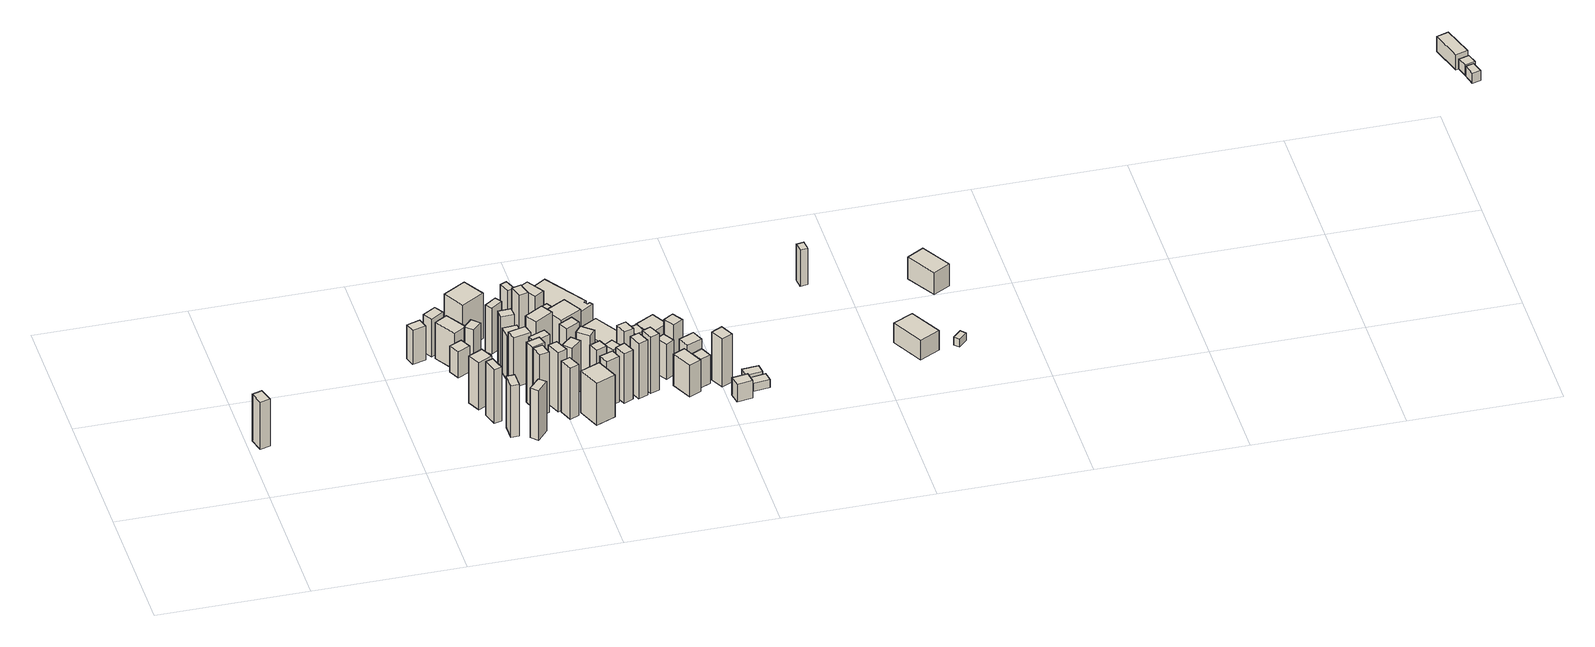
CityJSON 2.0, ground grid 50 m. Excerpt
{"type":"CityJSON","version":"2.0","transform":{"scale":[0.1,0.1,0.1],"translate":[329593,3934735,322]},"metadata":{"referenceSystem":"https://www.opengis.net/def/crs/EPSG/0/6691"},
"CityObjects":{
"building1":{"type":"Building","attributes":{"usage":"422","measuredHeight":18.9,"storeysAboveGround":1,"BuildingIDAttribute.prefecture":"14","BuildingIDAttribute.city":"14151","BuildingDetailAttribute.totalFloorArea":28.27,"BuildingDetailAttribute.buildingFootprintArea":28.27,"BuildingDetailAttribute.buildingStructureType":"601","BuildingDetailAttribute.buildingStructureOrgType":"1","BuildingDetailAttribute.orgUsage":"133","BuildingDetailAttribute.surveyYear":2015,"BuildingLandSlideRiskAttribute.description":"1","BuildingLandSlideRiskAttribute.areaType":"1"},"geometry":[{"type":"Solid","lod":"1","boundaries":[[[[0,1,2,3]],[[2,4,5,3]],[[1,6,4,2]],[[0,7,6,1]],[[3,5,7,0]],[[4,6,7,5]]]]}]},
"building2":{"type":"Building","attributes":{"measuredHeight":16.1,"BuildingIDAttribute.prefecture":"14","BuildingIDAttribute.city":"14151","BuildingDetailAttribute.surveyYear":2015,"BuildingLandSlideRiskAttribute.description":"1","BuildingLandSlideRiskAttribute.areaType":"1"},"geometry":[{"type":"Solid","lod":"1","boundaries":[[[[8,9,10,11]],[[10,12,13,11]],[[9,14,12,10]],[[8,15,14,9]],[[11,13,15,8]],[[12,14,15,13]]]]}]},
"building3":{"type":"Building","attributes":{"measuredHeight":23.1,"BuildingIDAttribute.prefecture":"14","BuildingIDAttribute.city":"14151","BuildingDetailAttribute.surveyYear":2015,"BuildingLandSlideRiskAttribute.description":"1","BuildingLandSlideRiskAttribute.areaType":"1"},"geometry":[{"type":"Solid","lod":"1","boundaries":[[[[16,17,18,19]],[[18,20,21,19]],[[17,22,20,18]],[[16,23,22,17]],[[19,21,23,16]],[[20,22,23,21]]]]}]},
"building4":{"type":"Building","attributes":{"usage":"422","measuredHeight":21.6,"storeysAboveGround":1,"BuildingIDAttribute.prefecture":"14","BuildingIDAttribute.city":"14151","BuildingDetailAttribute.totalFloorArea":12.16,"BuildingDetailAttribute.buildingFootprintArea":12.16,"BuildingDetailAttribute.buildingStructureType":"601","BuildingDetailAttribute.buildingStructureOrgType":"1","BuildingDetailAttribute.orgUsage":"133","BuildingDetailAttribute.surveyYear":2015,"BuildingLandSlideRiskAttribute.description":"1","BuildingLandSlideRiskAttribute.areaType":"1"},"geometry":[{"type":"Solid","lod":"1","boundaries":[[[[24,25,26,27]],[[26,28,29,27]],[[25,30,28,26]],[[24,31,30,25]],[[27,29,31,24]],[[28,30,31,29]]]]}]},
"building5":{"type":"Building","attributes":{"measuredHeight":18.6,"BuildingIDAttribute.prefecture":"14","BuildingIDAttribute.city":"14151","BuildingDetailAttribute.surveyYear":2015,"BuildingLandSlideRiskAttribute.description":"1","BuildingLandSlideRiskAttribute.areaType":"1"},"geometry":[{"type":"Solid","lod":"1","boundaries":[[[[32,33,34,35]],[[34,36,37,35]],[[33,38,36,34]],[[32,39,38,33]],[[35,37,39,32]],[[36,38,39,37]]]]}]},
"building6":{"type":"Building","attributes":{"usage":"422","measuredHeight":15.6,"storeysAboveGround":1,"BuildingIDAttribute.prefecture":"14","BuildingIDAttribute.city":"14151","BuildingDetailAttribute.totalFloorArea":14.81,"BuildingDetailAttribute.buildingFootprintArea":14.81,"BuildingDetailAttribute.buildingStructureType":"601","BuildingDetailAttribute.buildingStructureOrgType":"1","BuildingDetailAttribute.orgUsage":"133","BuildingDetailAttribute.surveyYear":2015,"BuildingLandSlideRiskAttribute.description":"1","BuildingLandSlideRiskAttribute.areaType":"1"},"geometry":[{"type":"Solid","lod":"1","boundaries":[[[[40,41,42,43]],[[42,44,45,43]],[[41,46,44,42]],[[40,47,46,41]],[[43,45,47,40]],[[44,46,47,45]]]]}]},
"building7":{"type":"Building","attributes":{"usage":"422","measuredHeight":14.9,"storeysAboveGround":1,"BuildingIDAttribute.prefecture":"14","BuildingIDAttribute.city":"14151","BuildingDetailAttribute.totalFloorArea":11.15,"BuildingDetailAttribute.buildingFootprintArea":11.15,"BuildingDetailAttribute.buildingStructureType":"601","BuildingDetailAttribute.buildingStructureOrgType":"1","BuildingDetailAttribute.orgUsage":"133","BuildingDetailAttribute.surveyYear":2015,"BuildingLandSlideRiskAttribute.description":"1","BuildingLandSlideRiskAttribute.areaType":"1"},"geometry":[{"type":"Solid","lod":"1","boundaries":[[[[48,49,50,51]],[[50,52,53,51]],[[49,54,52,50]],[[48,55,54,49]],[[51,53,55,48]],[[52,54,55,53]]]]}]},
"building8":{"type":"Building","attributes":{"usage":"422","measuredHeight":15.5,"storeysAboveGround":1,"BuildingIDAttribute.prefecture":"14","BuildingIDAttribute.city":"14151","BuildingDetailAttribute.totalFloorArea":34.22,"BuildingDetailAttribute.buildingFootprintArea":34.22,"BuildingDetailAttribute.buildingStructureType":"601","BuildingDetailAttribute.buildingStructureOrgType":"1","BuildingDetailAttribute.orgUsage":"133","BuildingDetailAttribute.surveyYear":2015,"BuildingLandSlideRiskAttribute.description":"1","BuildingLandSlideRiskAttribute.areaType":"1"},"geometry":[{"type":"Solid","lod":"1","boundaries":[[[[56,57,58,59]],[[58,60,61,59]],[[57,62,60,58]],[[56,63,62,57]],[[59,61,63,56]],[[60,62,63,61]]]]}]},
"building9":{"type":"Building","attributes":{"usage":"422","measuredHeight":20.6,"storeysAboveGround":1,"BuildingIDAttribute.prefecture":"14","BuildingIDAttribute.city":"14151","BuildingDetailAttribute.totalFloorArea":14.05,"BuildingDetailAttribute.buildingFootprintArea":14.05,"BuildingDetailAttribute.buildingStructureType":"601","BuildingDetailAttribute.buildingStructureOrgType":"1","BuildingDetailAttribute.orgUsage":"133","BuildingDetailAttribute.surveyYear":2015,"BuildingLandSlideRiskAttribute.description":"1","BuildingLandSlideRiskAttribute.areaType":"1"},"geometry":[{"type":"Solid","lod":"1","boundaries":[[[[64,65,66,67]],[[66,68,69,67]],[[65,70,68,66]],[[64,71,70,65]],[[67,69,71,64]],[[68,70,71,69]]]]}]},
"building10":{"type":"Building","attributes":{"usage":"422","measuredHeight":15.8,"storeysAboveGround":1,"BuildingIDAttribute.prefecture":"14","BuildingIDAttribute.city":"14151","BuildingDetailAttribute.totalFloorArea":12.27,"BuildingDetailAttribute.buildingFootprintArea":12.27,"BuildingDetailAttribute.buildingStructureType":"601","BuildingDetailAttribute.buildingStructureOrgType":"1","BuildingDetailAttribute.orgUsage":"133","BuildingDetailAttribute.surveyYear":2015,"BuildingLandSlideRiskAttribute.description":"1","BuildingLandSlideRiskAttribute.areaType":"1"},"geometry":[{"type":"Solid","lod":"1","boundaries":[[[[72,73,74,75]],[[74,76,77,75]],[[73,78,76,74]],[[72,79,78,73]],[[75,77,79,72]],[[76,78,79,77]]]]}]},
"building11":{"type":"Building","attributes":{"measuredHeight":23.4,"BuildingIDAttribute.prefecture":"14","BuildingIDAttribute.city":"14151","BuildingDetailAttribute.surveyYear":2015,"BuildingLandSlideRiskAttribute.description":"1","BuildingLandSlideRiskAttribute.areaType":"1"},"geometry":[{"type":"Solid","lod":"1","boundaries":[[[[80,81,82,83]],[[82,84,85,83]],[[81,86,84,82]],[[80,87,86,81]],[[83,85,87,80]],[[84,86,87,85]]]]}]},
"building12":{"type":"Building","attributes":{"measuredHeight":24.5,"BuildingIDAttribute.prefecture":"14","BuildingIDAttribute.city":"14151","BuildingDetailAttribute.surveyYear":2015,"BuildingLandSlideRiskAttribute.description":"1","BuildingLandSlideRiskAttribute.areaType":"1"},"geometry":[{"type":"Solid","lod":"1","boundaries":[[[[88,89,90,91]],[[90,92,93,91]],[[89,94,92,90]],[[88,95,94,89]],[[91,93,95,88]],[[92,94,95,93]]]]}]},
"building13":{"type":"Building","attributes":{"usage":"422","measuredHeight":22.4,"storeysAboveGround":1,"BuildingIDAttribute.prefecture":"14","BuildingIDAttribute.city":"14151","BuildingDetailAttribute.totalFloorArea":42.64,"BuildingDetailAttribute.buildingFootprintArea":42.64,"BuildingDetailAttribute.buildingStructureType":"601","BuildingDetailAttribute.buildingStructureOrgType":"1","BuildingDetailAttribute.orgUsage":"133","BuildingDetailAttribute.surveyYear":2015,"BuildingLandSlideRiskAttribute.description":"1","BuildingLandSlideRiskAttribute.areaType":"1"},"geometry":[{"type":"Solid","lod":"1","boundaries":[[[[96,97,98,99]],[[98,100,101,99]],[[97,102,100,98]],[[96,103,102,97]],[[99,101,103,96]],[[100,102,103,101]]]]}]},
"building14":{"type":"Building","attributes":{"measuredHeight":20.2,"BuildingIDAttribute.prefecture":"14","BuildingIDAttribute.city":"14151","BuildingDetailAttribute.surveyYear":2015,"BuildingLandSlideRiskAttribute.description":"1","BuildingLandSlideRiskAttribute.areaType":"1"},"geometry":[{"type":"Solid","lod":"1","boundaries":[[[[104,105,106,107]],[[106,108,109,107]],[[105,110,108,106]],[[104,111,110,105]],[[107,109,111,104]],[[108,110,111,109]]]]}]},
"building15":{"type":"Building","attributes":{"usage":"422","measuredHeight":19.6,"storeysAboveGround":1,"BuildingIDAttribute.prefecture":"14","BuildingIDAttribute.city":"14151","BuildingDetailAttribute.totalFloorArea":17.28,"BuildingDetailAttribute.buildingFootprintArea":17.28,"BuildingDetailAttribute.buildingStructureType":"601","BuildingDetailAttribute.buildingStructureOrgType":"1","BuildingDetailAttribute.orgUsage":"133","BuildingDetailAttribute.surveyYear":2015,"BuildingLandSlideRiskAttribute.description":"1","BuildingLandSlideRiskAttribute.areaType":"1"},"geometry":[{"type":"Solid","lod":"1","boundaries":[[[[112,113,114,115]],[[114,116,117,115]],[[113,118,116,114]],[[112,119,118,113]],[[115,117,119,112]],[[116,118,119,117]]]]}]},
"building16":{"type":"Building","attributes":{"measuredHeight":21.5,"BuildingIDAttribute.prefecture":"14","BuildingIDAttribute.city":"14151","BuildingDetailAttribute.surveyYear":2015,"BuildingLandSlideRiskAttribute.description":"1","BuildingLandSlideRiskAttribute.areaType":"1"},"geometry":[{"type":"Solid","lod":"1","boundaries":[[[[120,121,122,123]],[[122,124,125,123]],[[121,126,124,122]],[[120,127,126,121]],[[123,125,127,120]],[[124,126,127,125]]]]}]},
"building17":{"type":"Building","attributes":{"usage":"422","measuredHeight":23.4,"storeysAboveGround":1,"BuildingIDAttribute.prefecture":"14","BuildingIDAttribute.city":"14151","BuildingDetailAttribute.totalFloorArea":15.26,"BuildingDetailAttribute.buildingFootprintArea":15.26,"BuildingDetailAttribute.buildingStructureType":"601","BuildingDetailAttribute.buildingStructureOrgType":"1","BuildingDetailAttribute.orgUsage":"133","BuildingDetailAttribute.surveyYear":2015,"BuildingLandSlideRiskAttribute.description":"1","BuildingLandSlideRiskAttribute.areaType":"1"},"geometry":[{"type":"Solid","lod":"1","boundaries":[[[[128,129,130,131]],[[130,132,133,131]],[[129,134,132,130]],[[128,135,134,129]],[[131,133,135,128]],[[132,134,135,133]]]]}]},
"building18":{"type":"Building","attributes":{"measuredHeight":25,"BuildingIDAttribute.prefecture":"14","BuildingIDAttribute.city":"14151","BuildingDetailAttribute.surveyYear":2015,"BuildingLandSlideRiskAttribute.description":"1","BuildingLandSlideRiskAttribute.areaType":"1"},"geometry":[{"type":"Solid","lod":"1","boundaries":[[[[136,137,138,139]],[[138,140,141,139]],[[137,142,140,138]],[[136,143,142,137]],[[139,141,143,136]],[[140,142,143,141]]]]}]},
"building19":{"type":"Building","attributes":{"usage":"422","measuredHeight":18.8,"storeysAboveGround":1,"BuildingIDAttribute.prefecture":"14","BuildingIDAttribute.city":"14151","BuildingDetailAttribute.totalFloorArea":10.12,"BuildingDetailAttribute.buildingFootprintArea":10.12,"BuildingDetailAttribute.buildingStructureType":"601","BuildingDetailAttribute.buildingStructureOrgType":"1","BuildingDetailAttribute.orgUsage":"133","BuildingDetailAttribute.surveyYear":2015,"BuildingLandSlideRiskAttribute.description":"1","BuildingLandSlideRiskAttribute.areaType":"1"},"geometry":[{"type":"Solid","lod":"1","boundaries":[[[[144,145,146,147]],[[146,148,149,147]],[[145,150,148,146]],[[144,151,150,145]],[[147,149,151,144]],[[148,150,151,149]]]]}]},
"building20":{"type":"Building","attributes":{"usage":"422","measuredHeight":24.8,"storeysAboveGround":1,"BuildingIDAttribute.prefecture":"14","BuildingIDAttribute.city":"14151","BuildingDetailAttribute.totalFloorArea":13.05,"BuildingDetailAttribute.buildingFootprintArea":13.05,"BuildingDetailAttribute.buildingStructureType":"601","BuildingDetailAttribute.buildingStructureOrgType":"1","BuildingDetailAttribute.orgUsage":"133","BuildingDetailAttribute.surveyYear":2015,"BuildingLandSlideRiskAttribute.description":"1","BuildingLandSlideRiskAttribute.areaType":"1"},"geometry":[{"type":"Solid","lod":"1","boundaries":[[[[152,153,154,155]],[[154,156,157,155]],[[153,158,156,154]],[[152,159,158,153]],[[155,157,159,152]],[[156,158,159,157]]]]}]},
"building21":{"type":"Building","attributes":{"usage":"422","measuredHeight":22.6,"storeysAboveGround":1,"BuildingIDAttribute.prefecture":"14","BuildingIDAttribute.city":"14151","BuildingDetailAttribute.totalFloorArea":27.7,"BuildingDetailAttribute.buildingFootprintArea":27.7,"BuildingDetailAttribute.buildingStructureType":"601","BuildingDetailAttribute.buildingStructureOrgType":"1","BuildingDetailAttribute.orgUsage":"133","BuildingDetailAttribute.surveyYear":2015,"BuildingLandSlideRiskAttribute.description":"1","BuildingLandSlideRiskAttribute.areaType":"1"},"geometry":[{"type":"Solid","lod":"1","boundaries":[[[[160,161,162,163]],[[162,164,165,163]],[[161,166,164,162]],[[160,167,166,161]],[[163,165,167,160]],[[164,166,167,165]]]]}]},
"building22":{"type":"Building","attributes":{"measuredHeight":22.2,"BuildingIDAttribute.prefecture":"14","BuildingIDAttribute.city":"14151","BuildingDetailAttribute.surveyYear":2015,"BuildingLandSlideRiskAttribute.description":"1","BuildingLandSlideRiskAttribute.areaType":"1"},"geometry":[{"type":"Solid","lod":"1","boundaries":[[[[168,169,170,171]],[[170,172,173,171]],[[169,174,172,170]],[[168,175,174,169]],[[171,173,175,168]],[[172,174,175,173]]]]}]},
"building23":{"type":"Building","attributes":{"usage":"422","measuredHeight":18.8,"storeysAboveGround":1,"BuildingIDAttribute.prefecture":"14","BuildingIDAttribute.city":"14151","BuildingDetailAttribute.totalFloorArea":49.24,"BuildingDetailAttribute.buildingFootprintArea":49.24,"BuildingDetailAttribute.buildingStructureType":"601","BuildingDetailAttribute.buildingStructureOrgType":"1","BuildingDetailAttribute.orgUsage":"133","BuildingDetailAttribute.surveyYear":2015,"BuildingLandSlideRiskAttribute.description":"1","BuildingLandSlideRiskAttribute.areaType":"1"},"geometry":[{"type":"Solid","lod":"1","boundaries":[[[[176,177,178,179]],[[178,180,181,179]],[[177,182,180,178]],[[176,183,182,177]],[[179,181,183,176]],[[180,182,183,181]]]]}]},
"building24":{"type":"Building","attributes":{"usage":"422","measuredHeight":20.4,"storeysAboveGround":1,"BuildingIDAttribute.prefecture":"14","BuildingIDAttribute.city":"14151","BuildingDetailAttribute.totalFloorArea":24.66,"BuildingDetailAttribute.buildingFootprintArea":24.66,"BuildingDetailAttribute.buildingStructureType":"601","BuildingDetailAttribute.buildingStructureOrgType":"1","BuildingDetailAttribute.orgUsage":"133","BuildingDetailAttribute.surveyYear":2015,"BuildingLandSlideRiskAttribute.description":"1","BuildingLandSlideRiskAttribute.areaType":"1"},"geometry":[{"type":"Solid","lod":"1","boundaries":[[[[184,185,186,187]],[[186,188,189,187]],[[185,190,188,186]],[[184,191,190,185]],[[187,189,191,184]],[[188,190,191,189]]]]}]},
"building25":{"type":"Building","attributes":{"measuredHeight":20.8,"BuildingIDAttribute.prefecture":"14","BuildingIDAttribute.city":"14151","BuildingDetailAttribute.surveyYear":2015,"BuildingLandSlideRiskAttribute.description":"1","BuildingLandSlideRiskAttribute.areaType":"1"},"geometry":[{"type":"Solid","lod":"1","boundaries":[[[[192,193,194,195]],[[194,196,197,195]],[[193,198,196,194]],[[192,199,198,193]],[[195,197,199,192]],[[196,198,199,197]]]]}]},
"building26":{"type":"Building","attributes":{"measuredHeight":22.5,"BuildingIDAttribute.prefecture":"14","BuildingIDAttribute.city":"14151","BuildingDetailAttribute.surveyYear":2015,"BuildingLandSlideRiskAttribute.description":"1","BuildingLandSlideRiskAttribute.areaType":"1"},"geometry":[{"type":"Solid","lod":"1","boundaries":[[[[200,201,202,203]],[[202,204,205,203]],[[201,206,204,202]],[[200,207,206,201]],[[203,205,207,200]],[[204,206,207,205]]]]}]},
"building27":{"type":"Building","attributes":{"usage":"422","measuredHeight":22.5,"storeysAboveGround":1,"BuildingIDAttribute.prefecture":"14","BuildingIDAttribute.city":"14151","BuildingDetailAttribute.totalFloorArea":20.52,"BuildingDetailAttribute.buildingFootprintArea":20.52,"BuildingDetailAttribute.buildingStructureType":"601","BuildingDetailAttribute.buildingStructureOrgType":"1","BuildingDetailAttribute.orgUsage":"133","BuildingDetailAttribute.surveyYear":2015,"BuildingLandSlideRiskAttribute.description":"1","BuildingLandSlideRiskAttribute.areaType":"1"},"geometry":[{"type":"Solid","lod":"1","boundaries":[[[[208,209,210,211]],[[210,212,213,211]],[[209,214,212,210]],[[208,215,214,209]],[[211,213,215,208]],[[212,214,215,213]]]]}]},
"building28":{"type":"Building","attributes":{"usage":"422","measuredHeight":20.1,"storeysAboveGround":1,"BuildingIDAttribute.prefecture":"14","BuildingIDAttribute.city":"14151","BuildingDetailAttribute.totalFloorArea":16.46,"BuildingDetailAttribute.buildingFootprintArea":16.46,"BuildingDetailAttribute.buildingStructureType":"601","BuildingDetailAttribute.buildingStructureOrgType":"1","BuildingDetailAttribute.orgUsage":"133","BuildingDetailAttribute.surveyYear":2015,"BuildingLandSlideRiskAttribute.description":"1","BuildingLandSlideRiskAttribute.areaType":"1"},"geometry":[{"type":"Solid","lod":"1","boundaries":[[[[216,217,218,219]],[[218,220,221,219]],[[217,222,220,218]],[[216,223,222,217]],[[219,221,223,216]],[[220,222,223,221]]]]}]},
"building29":{"type":"Building","attributes":{"measuredHeight":19.4,"BuildingIDAttribute.prefecture":"14","BuildingIDAttribute.city":"14151","BuildingDetailAttribute.surveyYear":2015,"BuildingLandSlideRiskAttribute.description":"1","BuildingLandSlideRiskAttribute.areaType":"1"},"geometry":[{"type":"Solid","lod":"1","boundaries":[[[[224,225,226,227]],[[226,228,229,227]],[[225,230,228,226]],[[224,231,230,225]],[[227,229,231,224]],[[228,230,231,229]]]]}]},
"building30":{"type":"Building","attributes":{"measuredHeight":24.1,"BuildingIDAttribute.prefecture":"14","BuildingIDAttribute.city":"14151","BuildingDetailAttribute.surveyYear":2015,"BuildingLandSlideRiskAttribute.description":"1","BuildingLandSlideRiskAttribute.areaType":"1"},"geometry":[{"type":"Solid","lod":"1","boundaries":[[[[232,233,234,235]],[[234,236,237,235]],[[233,238,236,234]],[[232,239,238,233]],[[235,237,239,232]],[[236,238,239,237]]]]}]},
"building31":{"type":"Building","attributes":{"usage":"422","measuredHeight":19.9,"storeysAboveGround":1,"BuildingIDAttribute.prefecture":"14","BuildingIDAttribute.city":"14151","BuildingDetailAttribute.totalFloorArea":13.98,"BuildingDetailAttribute.buildingFootprintArea":13.98,"BuildingDetailAttribute.buildingStructureType":"601","BuildingDetailAttribute.buildingStructureOrgType":"1","BuildingDetailAttribute.orgUsage":"133","BuildingDetailAttribute.surveyYear":2015,"BuildingLandSlideRiskAttribute.description":"1","BuildingLandSlideRiskAttribute.areaType":"1"},"geometry":[{"type":"Solid","lod":"1","boundaries":[[[[240,241,242,243]],[[242,244,245,243]],[[241,246,244,242]],[[240,247,246,241]],[[243,245,247,240]],[[244,246,247,245]]]]}]},
"building32":{"type":"Building","attributes":{"usage":"422","measuredHeight":23.1,"storeysAboveGround":1,"BuildingIDAttribute.prefecture":"14","BuildingIDAttribute.city":"14151","BuildingDetailAttribute.totalFloorArea":47.34,"BuildingDetailAttribute.buildingFootprintArea":47.34,"BuildingDetailAttribute.buildingStructureType":"601","BuildingDetailAttribute.buildingStructureOrgType":"1","BuildingDetailAttribute.orgUsage":"133","BuildingDetailAttribute.surveyYear":2015,"BuildingLandSlideRiskAttribute.description":"1","BuildingLandSlideRiskAttribute.areaType":"1"},"geometry":[{"type":"Solid","lod":"1","boundaries":[[[[248,249,250,251]],[[250,252,253,251]],[[249,254,252,250]],[[248,255,254,249]],[[251,253,255,248]],[[252,254,255,253]]]]}]},
"building33":{"type":"Building","attributes":{"usage":"422","measuredHeight":21,"storeysAboveGround":1,"BuildingIDAttribute.prefecture":"14","BuildingIDAttribute.city":"14151","BuildingDetailAttribute.totalFloorArea":13.7,"BuildingDetailAttribute.buildingFootprintArea":13.7,"BuildingDetailAttribute.buildingStructureType":"601","BuildingDetailAttribute.buildingStructureOrgType":"1","BuildingDetailAttribute.orgUsage":"133","BuildingDetailAttribute.surveyYear":2015,"BuildingLandSlideRiskAttribute.description":"1","BuildingLandSlideRiskAttribute.areaType":"1"},"geometry":[{"type":"Solid","lod":"1","boundaries":[[[[256,257,258,259]],[[258,260,261,259]],[[257,262,260,258]],[[256,263,262,257]],[[259,261,263,256]],[[260,262,263,261]]]]}]},
"building34":{"type":"Building","attributes":{"usage":"422","measuredHeight":21.1,"storeysAboveGround":1,"BuildingIDAttribute.prefecture":"14","BuildingIDAttribute.city":"14151","BuildingDetailAttribute.totalFloorArea":16.95,"BuildingDetailAttribute.buildingFootprintArea":16.95,"BuildingDetailAttribute.buildingStructureType":"601","BuildingDetailAttribute.buildingStructureOrgType":"1","BuildingDetailAttribute.orgUsage":"133","BuildingDetailAttribute.surveyYear":2015,"BuildingLandSlideRiskAttribute.description":"1","BuildingLandSlideRiskAttribute.areaType":"1"},"geometry":[{"type":"Solid","lod":"1","boundaries":[[[[264,265,266,267]],[[266,268,269,267]],[[265,270,268,266]],[[264,271,270,265]],[[267,269,271,264]],[[268,270,271,269]]]]}]},
"building35":{"type":"Building","attributes":{"usage":"422","measuredHeight":24.3,"storeysAboveGround":1,"BuildingIDAttribute.prefecture":"14","BuildingIDAttribute.city":"14151","BuildingDetailAttribute.totalFloorArea":17.22,"BuildingDetailAttribute.buildingFootprintArea":17.22,"BuildingDetailAttribute.buildingStructureType":"601","BuildingDetailAttribute.buildingStructureOrgType":"1","BuildingDetailAttribute.orgUsage":"133","BuildingDetailAttribute.surveyYear":2015,"BuildingLandSlideRiskAttribute.description":"1","BuildingLandSlideRiskAttribute.areaType":"1"},"geometry":[{"type":"Solid","lod":"1","boundaries":[[[[272,273,274,275]],[[274,276,277,275]],[[273,278,276,274]],[[272,279,278,273]],[[275,277,279,272]],[[276,278,279,277]]]]}]},
"building36":{"type":"Building","attributes":{"usage":"422","measuredHeight":22.3,"storeysAboveGround":1,"BuildingIDAttribute.prefecture":"14","BuildingIDAttribute.city":"14151","BuildingDetailAttribute.totalFloorArea":16.59,"BuildingDetailAttribute.buildingFootprintArea":16.59,"BuildingDetailAttribute.buildingStructureType":"601","BuildingDetailAttribute.buildingStructureOrgType":"1","BuildingDetailAttribute.orgUsage":"133","BuildingDetailAttribute.surveyYear":2015,"BuildingLandSlideRiskAttribute.description":"1","BuildingLandSlideRiskAttribute.areaType":"1"},"geometry":[{"type":"Solid","lod":"1","boundaries":[[[[280,281,282,283]],[[282,284,285,283]],[[281,286,284,282]],[[280,287,286,281]],[[283,285,287,280]],[[284,286,287,285]]]]}]},
"building37":{"type":"Building","attributes":{"usage":"422","measuredHeight":17.6,"storeysAboveGround":1,"BuildingIDAttribute.prefecture":"14","BuildingIDAttribute.city":"14151","BuildingDetailAttribute.totalFloorArea":196.28,"BuildingDetailAttribute.buildingFootprintArea":196.28,"BuildingDetailAttribute.buildingStructureType":"601","BuildingDetailAttribute.buildingStructureOrgType":"1","BuildingDetailAttribute.orgUsage":"133","BuildingDetailAttribute.surveyYear":2015,"BuildingLandSlideRiskAttribute.description":"1","BuildingLandSlideRiskAttribute.areaType":"2"},"geometry":[{"type":"Solid","lod":"1","boundaries":[[[[288,289,290,291,292,293,294,295]],[[294,296,297,295]],[[293,298,296,294]],[[292,299,298,293]],[[291,300,299,292]],[[290,301,300,291]],[[289,302,301,290]],[[288,303,302,289]],[[295,297,303,288]],[[296,298,299,300,301,302,303,297]]]]}]},
"building38":{"type":"Building","attributes":{"usage":"422","measuredHeight":19.4,"storeysAboveGround":1,"BuildingIDAttribute.prefecture":"14","BuildingIDAttribute.city":"14151","BuildingDetailAttribute.totalFloorArea":102.52,"BuildingDetailAttribute.buildingFootprintArea":102.52,"BuildingDetailAttribute.buildingStructureType":"601","BuildingDetailAttribute.buildingStructureOrgType":"1","BuildingDetailAttribute.orgUsage":"133","BuildingDetailAttribute.surveyYear":2015,"BuildingLandSlideRiskAttribute.description":"1","BuildingLandSlideRiskAttribute.areaType":"1"},"geometry":[{"type":"Solid","lod":"1","boundaries":[[[[304,305,306,307]],[[306,308,309,307]],[[305,310,308,306]],[[304,311,310,305]],[[307,309,311,304]],[[308,310,311,309]]]]}]},
"building39":{"type":"Building","attributes":{"usage":"422","measuredHeight":20.7,"storeysAboveGround":1,"BuildingIDAttribute.prefecture":"14","BuildingIDAttribute.city":"14151","BuildingDetailAttribute.totalFloorArea":17.03,"BuildingDetailAttribute.buildingFootprintArea":17.03,"BuildingDetailAttribute.buildingStructureType":"601","BuildingDetailAttribute.buildingStructureOrgType":"1","BuildingDetailAttribute.orgUsage":"133","BuildingDetailAttribute.surveyYear":2015,"BuildingLandSlideRiskAttribute.description":"1","BuildingLandSlideRiskAttribute.areaType":"1"},"geometry":[{"type":"Solid","lod":"1","boundaries":[[[[312,313,314,315]],[[314,316,317,315]],[[313,318,316,314]],[[312,319,318,313]],[[315,317,319,312]],[[316,318,319,317]]]]}]},
"building40":{"type":"Building","attributes":{"measuredHeight":23.3,"BuildingIDAttribute.prefecture":"14","BuildingIDAttribute.city":"14151","BuildingDetailAttribute.surveyYear":2015,"BuildingLandSlideRiskAttribute.description":"1","BuildingLandSlideRiskAttribute.areaType":"1"},"geometry":[{"type":"Solid","lod":"1","boundaries":[[[[320,321,322,323]],[[322,324,325,323]],[[321,326,324,322]],[[320,327,326,321]],[[323,325,327,320]],[[324,326,327,325]]]]}]},
"building41":{"type":"Building","attributes":{"usage":"422","measuredHeight":15.7,"storeysAboveGround":1,"BuildingIDAttribute.prefecture":"14","BuildingIDAttribute.city":"14151","BuildingDetailAttribute.totalFloorArea":12.44,"BuildingDetailAttribute.buildingFootprintArea":12.44,"BuildingDetailAttribute.buildingStructureType":"601","BuildingDetailAttribute.buildingStructureOrgType":"1","BuildingDetailAttribute.orgUsage":"132","BuildingDetailAttribute.surveyYear":2015,"BuildingLandSlideRiskAttribute.description":"1","BuildingLandSlideRiskAttribute.areaType":"1"},"geometry":[{"type":"Solid","lod":"1","boundaries":[[[[328,329,330,331]],[[330,332,333,331]],[[329,334,332,330]],[[328,335,334,329]],[[331,333,335,328]],[[332,334,335,333]]]]}]},
"building42":{"type":"Building","attributes":{"usage":"422","measuredHeight":19.3,"storeysAboveGround":1,"BuildingIDAttribute.prefecture":"14","BuildingIDAttribute.city":"14151","BuildingDetailAttribute.totalFloorArea":37.49,"BuildingDetailAttribute.buildingFootprintArea":37.49,"BuildingDetailAttribute.buildingStructureType":"601","BuildingDetailAttribute.buildingStructureOrgType":"1","BuildingDetailAttribute.orgUsage":"133","BuildingDetailAttribute.surveyYear":2015,"BuildingLandSlideRiskAttribute.description":"1","BuildingLandSlideRiskAttribute.areaType":"1"},"geometry":[{"type":"Solid","lod":"1","boundaries":[[[[336,337,338,339]],[[338,340,341,339]],[[337,342,340,338]],[[336,343,342,337]],[[339,341,343,336]],[[340,342,343,341]]]]}]},
"building43":{"type":"Building","attributes":{"usage":"422","measuredHeight":18.2,"storeysAboveGround":1,"BuildingIDAttribute.prefecture":"14","BuildingIDAttribute.city":"14151","BuildingDetailAttribute.totalFloorArea":29.57,"BuildingDetailAttribute.buildingFootprintArea":29.57,"BuildingDetailAttribute.buildingStructureType":"601","BuildingDetailAttribute.buildingStructureOrgType":"1","BuildingDetailAttribute.orgUsage":"133","BuildingDetailAttribute.surveyYear":2015,"BuildingLandSlideRiskAttribute.description":"1","BuildingLandSlideRiskAttribute.areaType":"1"},"geometry":[{"type":"Solid","lod":"1","boundaries":[[[[344,345,346,347]],[[346,348,349,347]],[[345,350,348,346]],[[344,351,350,345]],[[347,349,351,344]],[[348,350,351,349]]]]}]},
"building44":{"type":"Building","attributes":{"usage":"422","measuredHeight":6.4,"storeysAboveGround":1,"BuildingIDAttribute.prefecture":"14","BuildingIDAttribute.city":"14151","BuildingDetailAttribute.totalFloorArea":13.62,"BuildingDetailAttribute.buildingFootprintArea":13.62,"BuildingDetailAttribute.buildingStructureType":"601","BuildingDetailAttribute.buildingStructureOrgType":"1","BuildingDetailAttribute.orgUsage":"133","BuildingDetailAttribute.surveyYear":2015,"BuildingLandSlideRiskAttribute.description":"1","BuildingLandSlideRiskAttribute.areaType":"1"},"geometry":[{"type":"Solid","lod":"1","boundaries":[[[[352,353,354,355]],[[354,356,357,355]],[[353,358,356,354]],[[352,359,358,353]],[[355,357,359,352]],[[356,358,359,357]]]]}]},
"building45":{"type":"Building","attributes":{"measuredHeight":20.7,"BuildingIDAttribute.prefecture":"14","BuildingIDAttribute.city":"14151","BuildingDetailAttribute.surveyYear":2015,"BuildingLandSlideRiskAttribute.description":"1","BuildingLandSlideRiskAttribute.areaType":"1"},"geometry":[{"type":"Solid","lod":"1","boundaries":[[[[360,361,362,363]],[[362,364,365,363]],[[361,366,364,362]],[[360,367,366,361]],[[363,365,367,360]],[[364,366,367,365]]]]}]},
"building46":{"type":"Building","attributes":{"usage":"422","measuredHeight":16.8,"storeysAboveGround":1,"BuildingIDAttribute.prefecture":"14","BuildingIDAttribute.city":"14151","BuildingDetailAttribute.totalFloorArea":19.72,"BuildingDetailAttribute.buildingFootprintArea":19.72,"BuildingDetailAttribute.buildingStructureType":"601","BuildingDetailAttribute.buildingStructureOrgType":"1","BuildingDetailAttribute.orgUsage":"133","BuildingDetailAttribute.surveyYear":2015,"BuildingLandSlideRiskAttribute.description":"1","BuildingLandSlideRiskAttribute.areaType":"1"},"geometry":[{"type":"Solid","lod":"1","boundaries":[[[[368,369,370,371]],[[370,372,373,371]],[[369,374,372,370]],[[368,375,374,369]],[[371,373,375,368]],[[372,374,375,373]]]]}]},
"building47":{"type":"Building","attributes":{"usage":"422","measuredHeight":13,"storeysAboveGround":1,"BuildingIDAttribute.prefecture":"14","BuildingIDAttribute.city":"14151","BuildingDetailAttribute.totalFloorArea":17.89,"BuildingDetailAttribute.buildingFootprintArea":17.89,"BuildingDetailAttribute.buildingStructureType":"601","BuildingDetailAttribute.buildingStructureOrgType":"1","BuildingDetailAttribute.orgUsage":"133","BuildingDetailAttribute.surveyYear":2015,"BuildingLandSlideRiskAttribute.description":"1","BuildingLandSlideRiskAttribute.areaType":"1"},"geometry":[{"type":"Solid","lod":"1","boundaries":[[[[376,377,378,379]],[[378,380,381,379]],[[377,382,380,378]],[[376,383,382,377]],[[379,381,383,376]],[[380,382,383,381]]]]}]},
"building48":{"type":"Building","attributes":{"usage":"422","measuredHeight":21.3,"storeysAboveGround":1,"BuildingIDAttribute.prefecture":"14","BuildingIDAttribute.city":"14151","BuildingDetailAttribute.totalFloorArea":17.8,"BuildingDetailAttribute.buildingFootprintArea":17.8,"BuildingDetailAttribute.buildingStructureType":"601","BuildingDetailAttribute.buildingStructureOrgType":"1","BuildingDetailAttribute.orgUsage":"133","BuildingDetailAttribute.surveyYear":2015,"BuildingLandSlideRiskAttribute.description":"1","BuildingLandSlideRiskAttribute.areaType":"1"},"geometry":[{"type":"Solid","lod":"1","boundaries":[[[[384,385,386,387]],[[386,388,389,387]],[[385,390,388,386]],[[384,391,390,385]],[[387,389,391,384]],[[388,390,391,389]]]]}]},
"building49":{"type":"Building","attributes":{"usage":"422","measuredHeight":21.8,"storeysAboveGround":1,"BuildingIDAttribute.prefecture":"14","BuildingIDAttribute.city":"14151","BuildingDetailAttribute.totalFloorArea":28.62,"BuildingDetailAttribute.buildingFootprintArea":28.62,"BuildingDetailAttribute.buildingStructureType":"601","BuildingDetailAttribute.buildingStructureOrgType":"1","BuildingDetailAttribute.orgUsage":"133","BuildingDetailAttribute.surveyYear":2015,"BuildingLandSlideRiskAttribute.description":"1","BuildingLandSlideRiskAttribute.areaType":"1"},"geometry":[{"type":"Solid","lod":"1","boundaries":[[[[392,393,394,395]],[[394,396,397,395]],[[393,398,396,394]],[[392,399,398,393]],[[395,397,399,392]],[[396,398,399,397]]]]}]},
"building50":{"type":"Building","attributes":{"BuildingIDAttribute.prefecture":"14","BuildingIDAttribute.city":"14151","BuildingDetailAttribute.surveyYear":2015,"BuildingLandSlideRiskAttribute.description":"1","BuildingLandSlideRiskAttribute.areaType":"1"},"geometry":[{"type":"Solid","lod":"1","boundaries":[[[[400,401,402,403]],[[402,404,405,403]],[[401,406,404,402]],[[400,407,406,401]],[[403,405,407,400]],[[404,406,407,405]]]]}]},
"building51":{"type":"Building","attributes":{"BuildingIDAttribute.prefecture":"14","BuildingIDAttribute.city":"14151","BuildingDetailAttribute.surveyYear":2015,"BuildingLandSlideRiskAttribute.description":"1","BuildingLandSlideRiskAttribute.areaType":"1"},"geometry":[{"type":"Solid","lod":"1","boundaries":[[[[408,409,410,411]],[[410,412,413,411]],[[409,414,412,410]],[[408,415,414,409]],[[411,413,415,408]],[[412,414,415,413]]]]}]},
"building52":{"type":"Building","attributes":{"measuredHeight":14.2,"BuildingIDAttribute.prefecture":"14","BuildingIDAttribute.city":"14151","BuildingDetailAttribute.surveyYear":2015,"BuildingLandSlideRiskAttribute.description":"1","BuildingLandSlideRiskAttribute.areaType":"1"},"geometry":[{"type":"Solid","lod":"1","boundaries":[[[[416,417,418,419]],[[418,420,421,419]],[[417,422,420,418]],[[416,423,422,417]],[[419,421,423,416]],[[420,422,423,421]]]]}]},
"building53":{"type":"Building","attributes":{"usage":"403","measuredHeight":8.8,"storeysAboveGround":1,"BuildingIDAttribute.prefecture":"14","BuildingIDAttribute.city":"14151","BuildingDetailAttribute.totalFloorArea":75.99,"BuildingDetailAttribute.buildingFootprintArea":75.99,"BuildingDetailAttribute.buildingStructureType":"601","BuildingDetailAttribute.buildingStructureOrgType":"1","BuildingDetailAttribute.orgUsage":"80","BuildingDetailAttribute.surveyYear":2015,"BuildingLandSlideRiskAttribute.description":"1","BuildingLandSlideRiskAttribute.areaType":"1"},"geometry":[{"type":"Solid","lod":"1","boundaries":[[[[424,425,426,427]],[[426,428,429,427]],[[425,430,428,426]],[[424,431,430,425]],[[427,429,431,424]],[[428,430,431,429]]]]}]},
"building54":{"type":"Building","attributes":{"BuildingIDAttribute.prefecture":"14","BuildingIDAttribute.city":"14151","BuildingDetailAttribute.surveyYear":2015,"BuildingLandSlideRiskAttribute.description":"1","BuildingLandSlideRiskAttribute.areaType":"1"},"geometry":[{"type":"Solid","lod":"1","boundaries":[[[[432,433,434,435]],[[434,436,437,435]],[[433,438,436,434]],[[432,439,438,433]],[[435,437,439,432]],[[436,438,439,437]]]]}]},
"building55":{"type":"Building","attributes":{"usage":"403","measuredHeight":9.2,"storeysAboveGround":2,"BuildingIDAttribute.prefecture":"14","BuildingIDAttribute.city":"14151","BuildingDetailAttribute.totalFloorArea":105.54,"BuildingDetailAttribute.buildingFootprintArea":52.77,"BuildingDetailAttribute.buildingStructureType":"601","BuildingDetailAttribute.buildingStructureOrgType":"1","BuildingDetailAttribute.orgUsage":"80","BuildingDetailAttribute.surveyYear":2015,"BuildingLandSlideRiskAttribute.description":"1","BuildingLandSlideRiskAttribute.areaType":"1"},"geometry":[{"type":"Solid","lod":"1","boundaries":[[[[440,441,442,443]],[[442,444,445,443]],[[441,446,444,442]],[[440,447,446,441]],[[443,445,447,440]],[[444,446,447,445]]]]}]},
"building56":{"type":"Building","attributes":{"measuredHeight":4.1,"BuildingIDAttribute.prefecture":"14","BuildingIDAttribute.city":"14151","BuildingDetailAttribute.surveyYear":2015},"geometry":[{"type":"Solid","lod":"1","boundaries":[[[[448,449,450,451]],[[450,452,453,451]],[[449,454,452,450]],[[448,455,454,449]],[[451,453,455,448]],[[452,454,455,453]]]]}]},
"building57":{"type":"Building","attributes":{"measuredHeight":4.1,"BuildingIDAttribute.prefecture":"14","BuildingIDAttribute.city":"14151","BuildingDetailAttribute.surveyYear":2015},"geometry":[{"type":"Solid","lod":"1","boundaries":[[[[456,457,458,459]],[[458,460,461,459]],[[457,462,460,458]],[[456,463,462,457]],[[459,461,463,456]],[[460,462,463,461]]]]}]},
"building58":{"type":"Building","attributes":{"usage":"451","measuredHeight":6.1,"storeysAboveGround":1,"BuildingIDAttribute.prefecture":"14","BuildingIDAttribute.city":"14151","BuildingDetailAttribute.totalFloorArea":40.26,"BuildingDetailAttribute.buildingFootprintArea":40.26,"BuildingDetailAttribute.buildingStructureType":"601","BuildingDetailAttribute.buildingStructureOrgType":"1","BuildingDetailAttribute.orgUsage":"200","BuildingDetailAttribute.surveyYear":2015},"geometry":[{"type":"Solid","lod":"1","boundaries":[[[[464,465,466,467]],[[466,468,469,467]],[[465,470,468,466]],[[464,471,470,465]],[[467,469,471,464]],[[468,470,471,469]]]]}]}
},
"vertices":[
[53,197,57],[19,187,57],[6,235,57],[39,245,57],[6,235,238],[39,245,238],[19,187,238],[53,197,238],
[596,537,25],[586,571,25],[632,585,25],[642,550,25],[632,585,155],[642,550,155],[586,571,155],[596,537,155],
[753,139,54],[738,188,54],[763,197,54],[779,147,54],[763,197,260],[779,147,260],[738,188,260],[753,139,260],
[782,49,60],[782,102,60],[809,102,60],[809,49,60],[809,102,258],[809,49,258],[782,102,258],[782,49,258],
[728,232,45],[707,275,45],[755,299,45],[776,256,45],[755,299,225],[776,256,225],[707,275,225],[728,232,225],
[643,588,27],[687,615,27],[706,584,27],[662,557,27],[706,584,172],[662,557,172],[687,615,172],[643,588,172],
[713,425,32],[695,462,32],[737,482,32],[755,445,32],[737,482,132],[755,445,132],[695,462,132],[713,425,132],
[671,546,27],[713,571,27],[757,500,27],[715,475,27],[757,500,167],[715,475,167],[713,571,167],[671,546,167],
[838,27,64],[875,67,64],[897,47,64],[861,6,64],[897,47,255],[861,6,255],[875,67,255],[838,27,255],
[749,489,32],[778,520,32],[803,496,32],[773,465,32],[803,496,176],[773,465,176],[778,520,176],[749,489,176],
[928,140,64],[897,132,64],[887,174,64],[918,182,64],[887,174,295],[918,182,295],[897,132,295],[928,140,295],
[886,186,58],[876,217,58],[921,232,58],[931,201,58],[921,232,288],[931,201,288],[876,217,288],[886,186,288],
[840,609,27],[764,564,27],[722,635,27],[798,680,27],[722,635,202],[798,680,202],[764,564,202],[840,609,202],
[860,311,48],[851,345,48],[909,360,48],[918,326,48],[909,360,240],[918,326,240],[851,345,240],[860,311,240],
[898,361,43],[851,356,43],[847,400,43],[894,404,43],[847,400,217],[894,404,217],[851,356,217],[898,361,217],
[850,431,40],[849,462,40],[891,464,40],[893,433,40],[891,464,237],[893,433,237],[849,462,237],[850,431,237],
[962,259,53],[906,237,53],[895,264,53],[951,287,53],[895,264,271],[951,287,271],[906,237,271],[962,259,271],
[958,140,59],[938,188,59],[968,200,59],[988,153,59],[968,200,286],[988,153,286],[938,188,286],[958,140,286],
[843,517,31],[828,538,31],[867,567,31],[882,545,31],[867,567,209],[882,545,209],[828,538,209],[843,517,209],
[982,88,64],[965,132,64],[995,144,64],[1013,100,64],[995,144,260],[1013,100,260],[965,132,260],[982,88,260],
[1007,402,43],[946,365,43],[922,405,43],[983,442,43],[922,405,246],[983,442,246],[946,365,246],[1007,402,246],
[1018,199,58],[993,225,58],[1028,258,58],[1053,232,58],[1028,258,250],[1053,232,250],[993,225,250],[1018,199,250],
[1053,36,65],[1022,112,65],[1088,139,65],[1119,64,65],[1088,139,226],[1119,64,226],[1022,112,226],[1053,36,226],
[939,608,32],[916,599,32],[901,636,32],[924,646,32],[901,636,204],[924,646,204],[916,599,204],[939,608,204],
[921,569,37],[952,577,37],[964,533,37],[933,525,37],[964,533,236],[933,525,236],[952,577,236],[921,569,236],
[1011,487,40],[1022,467,40],[972,440,40],[961,460,40],[972,440,218],[961,460,218],[1022,467,218],[1011,487,218],
[1025,294,51],[1009,325,51],[1055,349,51],[1071,318,51],[1055,349,256],[1071,318,256],[1009,325,256],[1025,294,256],
[1086,161,65],[1072,193,65],[1107,208,65],[1121,176,65],[1107,208,257],[1121,176,257],[1072,193,257],[1086,161,257],
[987,535,39],[949,594,39],[982,615,39],[1019,556,39],[982,615,215],[1019,556,215],[949,594,215],[987,535,215],
[1048,270,58],[1069,296,58],[1107,264,58],[1086,239,58],[1107,264,257],[1086,239,257],[1069,296,257],[1048,270,257],
[1106,114,68],[1093,149,68],[1137,165,68],[1150,131,68],[1137,165,243],[1150,131,243],[1093,149,243],[1106,114,243],
[1102,421,43],[1030,380,43],[995,442,43],[1066,483,43],[995,442,226],[1066,483,226],[1030,380,226],[1102,421,226],
[1142,176,67],[1122,210,67],[1152,228,67],[1172,194,67],[1152,228,237],[1172,194,237],[1122,210,237],[1142,176,237],
[1162,117,71],[1145,157,71],[1177,171,71],[1194,131,71],[1177,171,261],[1194,131,261],[1145,157,261],[1162,117,261],
[1215,206,67],[1183,195,67],[1169,235,67],[1200,246,67],[1169,235,285],[1200,246,285],[1183,195,285],[1215,206,285],
[1244,145,67],[1212,133,67],[1196,176,67],[1227,188,67],[1196,176,279],[1227,188,279],[1212,133,279],[1244,145,279],
[1164,612,9],[1171,601,9],[1179,606,9],[1186,595,9],[1086,528,9],[977,693,9],[1075,758,9],[1171,617,9],[1075,758,105],[1171,617,105],[977,693,105],[1086,528,105],[1186,595,105],[1179,606,105],[1171,601,105],[1164,612,105],
[1252,354,48],[1183,313,48],[1101,452,48],[1169,492,48],[1101,452,128],[1169,492,128],[1183,313,128],[1252,354,128],
[1255,225,64],[1223,213,64],[1209,252,64],[1241,264,64],[1209,252,255],[1241,264,255],[1223,213,255],[1255,225,255],
[1285,162,67],[1255,150,67],[1239,190,67],[1268,202,67],[1239,190,284],[1268,202,284],[1255,150,284],[1285,162,284],
[1299,250,64],[1327,267,64],[1350,229,64],[1322,212,64],[1350,229,199],[1322,212,199],[1327,267,199],[1299,250,199],
[1293,294,37],[1261,352,37],[1323,387,37],[1355,329,37],[1323,387,189],[1355,329,189],[1261,352,189],[1293,294,189],
[1367,98,70],[1333,170,70],[1373,189,70],[1407,117,70],[1373,189,191],[1407,117,191],[1333,170,191],[1367,98,191],
[1258,437,28],[1287,456,28],[1313,418,28],[1283,398,28],[1313,418,86],[1283,398,86],[1287,456,86],[1258,437,86],
[1392,285,51],[1359,265,51],[1337,301,51],[1370,322,51],[1337,301,229],[1370,322,229],[1359,265,229],[1392,285,229],
[1365,221,61],[1416,243,61],[1432,203,61],[1381,182,61],[1432,203,206],[1381,182,206],[1416,243,206],[1365,221,206],
[1445,149,72],[1411,134,72],[1394,171,72],[1428,187,72],[1394,171,181],[1428,187,181],[1411,134,181],[1445,149,181],
[1494,9,91],[1488,48,91],[1540,56,91],[1546,17,91],[1540,56,158],[1546,17,158],[1488,48,158],[1494,9,158],
[1514,143,69],[1477,125,69],[1455,169,69],[1492,188,69],[1455,169,253],[1492,188,253],[1477,125,253],[1514,143,253],
[1556,50,91],[1551,83,91],[1607,91,91],[1612,57,91],[1607,91,121],[1612,57,121],[1551,83,121],[1556,50,121],
[1547,108,83],[1544,142,83],[1599,147,83],[1603,114,83],[1599,147,113],[1603,114,113],[1544,142,113],[1547,108,113],
[1843,575,65],[1839,609,65],[1865,612,65],[1869,578,65],[1865,612,204],[1869,578,204],[1839,609,204],[1843,575,204],
[2079,3,147],[2021,113,147],[2089,147,147],[2147,40,147],[2089,147,222],[2147,40,222],[2021,113,222],[2079,3,222],
[2192,35,162],[2220,62,162],[2235,46,162],[2207,19,162],[2235,46,192],[2207,19,192],[2220,62,192],[2192,35,192],
[2267,374,132],[2211,341,132],[2152,441,132],[2209,474,132],[2152,441,216],[2209,474,216],[2211,341,216],[2267,374,216],
[3903,140,783],[3874,132,783],[3863,174,783],[3891,182,783],[3863,174,821],[3891,182,821],[3874,132,821],[3903,140,821],
[3898,189,783],[3863,178,783],[3852,214,783],[3887,225,783],[3852,214,822],[3887,225,822],[3863,178,822],[3898,189,822],
[3812,334,773],[3853,347,773],[3887,239,773],[3846,226,773],[3887,239,830],[3846,226,830],[3853,347,830],[3812,334,830]
]}
